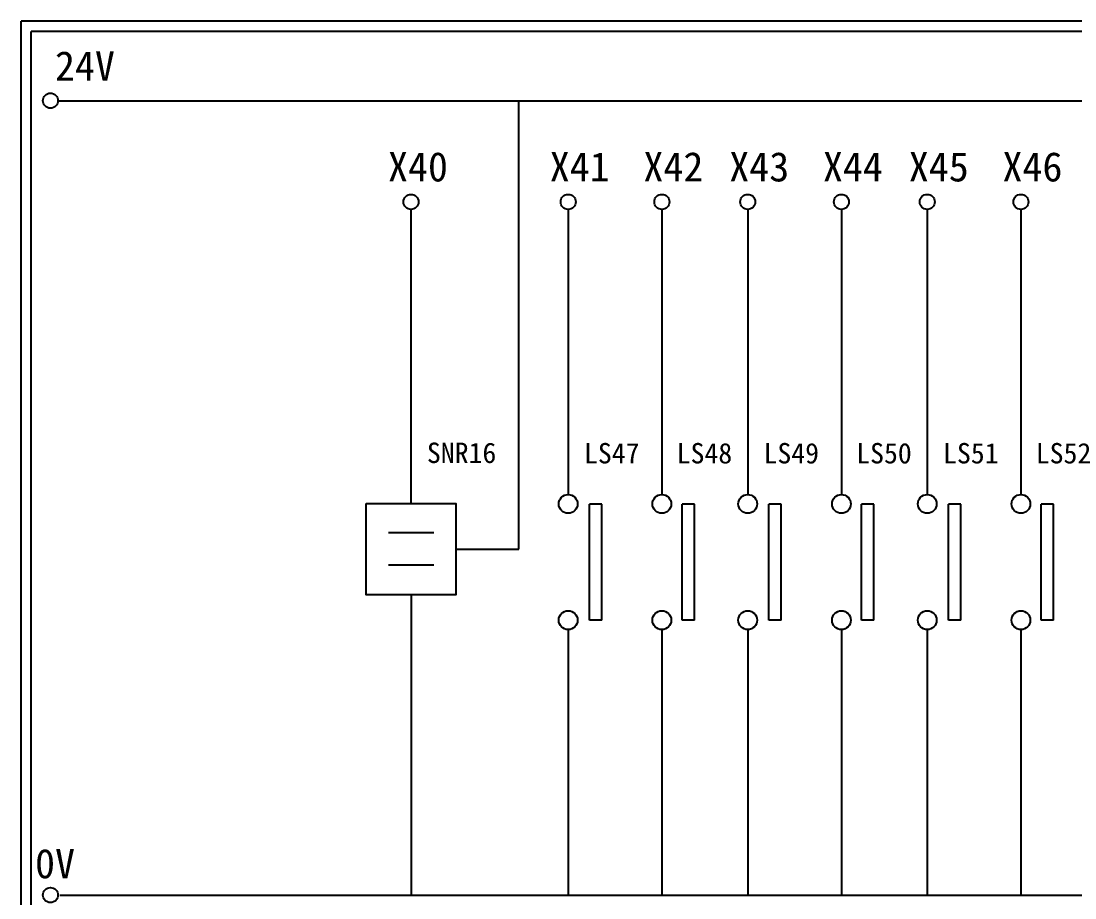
# Model space of a CAD drawing. Extents: x 275 to 562, y 265 to 469.
# Drawn here: x 274.9 to 404, y 361.5 to 468.9 of the extents above; entities that cross this region are included whole.
import ezdxf

# ---------------------------------------------------------------- set-up
doc = ezdxf.new("R2010")
doc.units = 0
doc.layers.get('0').update_dxf_attribs({"linetype": 'CONTINUOUS'})
doc.layers.add('圖框層', color=7, linetype='CONTINUOUS')
doc.layers.add('標尺寸層', color=3, linetype='CONTINUOUS')
doc.styles.add('STSL', font='kaiu.ttf')

msp = doc.modelspace()

# ---------------------------------------------------------------- linework, layer by layer
for p, q in [((335.91, 404.26), (335.91, 459.17)), ((322.68, 409.84), (322.68, 445.86)), ((346.05, 409.78), (344.54, 409.78)), ((357.4, 409.78), (355.89, 409.78)), ((368.05, 409.78), (366.54, 409.78)), ((379.4, 409.78), (377.89, 409.78)), ((390.05, 409.78), (388.54, 409.78)), ((401.4, 409.78), (399.89, 409.78)), ((328.19, 404.26), (335.91, 404.26)), ((322.68, 398.68), (322.68, 361.9)), ((346.05, 395.55), (344.54, 395.55)), ((357.4, 395.55), (355.89, 395.55)), ((368.05, 395.55), (366.54, 395.55)), ((379.4, 395.55), (377.89, 395.55)), ((390.05, 395.55), (388.54, 395.55)), ((401.4, 395.55), (399.89, 395.55))]:
    msp.add_line(p, q)
msp.add_lwpolyline([(317.17, 409.84), (328.19, 409.84), (328.19, 398.68), (317.17, 398.68)], close=True)
at = {"layer": '圖框層', "color": 7}
for p, q in [((561.9, 468.91), (274.9, 468.91)), ((274.9, 264.95), (274.9, 468.91)), ((560.65, 467.66), (276.15, 467.66)), ((276.15, 266.2), (276.15, 467.66))]:
    msp.add_line(p, q, dxfattribs=at)
at = {"layer": '標尺寸層', "color": 7}
for p, q in [((279.42, 459.17), (557.02, 459.17)), ((341.94, 445.86), (341.94, 410.94)), ((353.42, 445.86), (353.42, 410.94)), ((363.94, 445.86), (363.94, 410.94)), ((375.42, 445.86), (375.42, 410.94)), ((385.94, 445.86), (385.94, 410.94)), ((397.42, 445.86), (397.42, 410.94)), ((344.54, 395.55), (344.54, 409.78)), ((346.05, 395.55), (346.05, 409.78)), ((355.89, 395.55), (355.89, 409.78)), ((357.4, 395.55), (357.4, 409.78)), ((366.54, 395.55), (366.54, 409.78)), ((368.05, 395.55), (368.05, 409.78)), ((377.89, 395.55), (377.89, 409.78)), ((379.4, 395.55), (379.4, 409.78)), ((388.54, 395.55), (388.54, 409.78)), ((390.05, 395.55), (390.05, 409.78)), ((399.89, 395.55), (399.89, 409.78)), ((401.4, 395.55), (401.4, 409.78)), ((319.92, 406.29), (325.49, 406.29)), ((319.92, 402.32), (325.49, 402.32)), ((341.94, 394.41), (341.94, 361.9)), ((353.42, 394.41), (353.42, 361.9)), ((363.94, 394.41), (363.94, 361.9)), ((375.42, 394.41), (375.42, 361.9)), ((385.94, 394.41), (385.94, 361.9)), ((397.42, 394.41), (397.42, 361.9)), ((279.63, 361.9), (557.5, 361.9))]:
    msp.add_line(p, q, dxfattribs=at)
for centre, radius in [((278.5, 459.17), 0.92), ((322.68, 446.78), 0.92), ((341.94, 446.78), 0.92), ((353.42, 446.78), 0.92), ((363.94, 446.78), 0.92), ((375.42, 446.78), 0.92), ((385.94, 446.78), 0.92), ((397.42, 446.78), 0.92), ((341.94, 409.79), 1.15), ((353.42, 409.79), 1.15), ((363.94, 409.79), 1.15), ((375.42, 409.79), 1.15), ((385.94, 409.79), 1.15), ((397.42, 409.79), 1.15), ((341.94, 395.56), 1.15), ((353.42, 395.56), 1.15), ((363.94, 395.56), 1.15), ((375.42, 395.56), 1.15), ((385.94, 395.56), 1.15), ((397.42, 395.56), 1.15), ((278.5, 361.9), 0.92)]:
    msp.add_circle(centre, radius, dxfattribs=at)

# ---------------------------------------------------------------- texts
at = {"layer": '圖框層', "color": 4, "style": 'STSL'}
for s, height, p in [('24V', 3.6, (279.05, 461.63)), ('X40', 3.6, (319.86, 449.28)), ('X41', 3.6, (339.68, 449.28)), ('X42', 3.6, (351.16, 449.28)), ('X43', 3.6, (361.68, 449.28)), ('X44', 3.6, (373.16, 449.28)), ('X45', 3.6, (383.68, 449.28)), ('X46', 3.6, (395.16, 449.28)), ('SNR16', 2.5, (324.63, 414.8)), ('LS47', 2.5, (343.88, 414.75)), ('LS48', 2.5, (355.24, 414.75)), ('LS49', 2.5, (365.88, 414.75)), ('LS50', 2.5, (377.24, 414.75)), ('LS51', 2.5, (387.88, 414.75)), ('LS52', 2.5, (399.24, 414.75)), ('0V', 3.6, (276.61, 363.95))]:
    msp.add_text(s, height=height, dxfattribs=at).set_placement(p)

doc.saveas('drawing.dxf')
